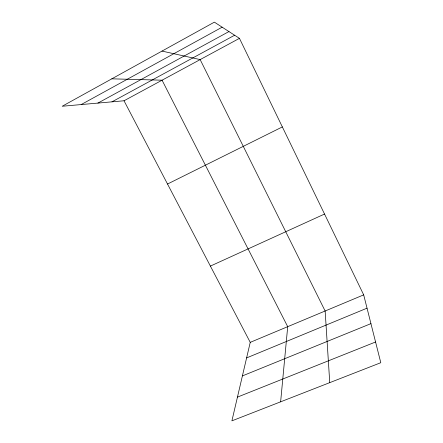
<?xml version="1.0" encoding="UTF-8"?>
<svg xmlns="http://www.w3.org/2000/svg" width="443" height="443" viewBox="0 0 443 443"><rect width="100%" height="100%" fill="white"/><g stroke="black" fill="none" stroke-linecap="round" stroke-linejoin="round"><path stroke-width="0.66" d="M280.629 401.823L287.706 326.674L162.066 80.194L111.819 78.826M124.023 100.771L250.24 342.356L231.905 420.85L380.797 362.706L363.681 294.866L239.453 38.347L214.368 22.15L62.203 106.248L124.023 100.771L239.453 38.347M81.174 104.57L222.153 27.178M97.909 103.086L228.953 31.569M111.974 101.84L234.624 35.23M167.52 184.028L282.352 126.925M210.392 266.088L324.542 214.052M250.24 342.356L363.681 294.866M246.607 357.916L367.037 308.167M242.404 375.913L370.941 323.639M237.454 397.111L375.57 341.99M162.022 51.083L200.158 59.595L325.14 311.003L329.753 382.636"/></g></svg>
